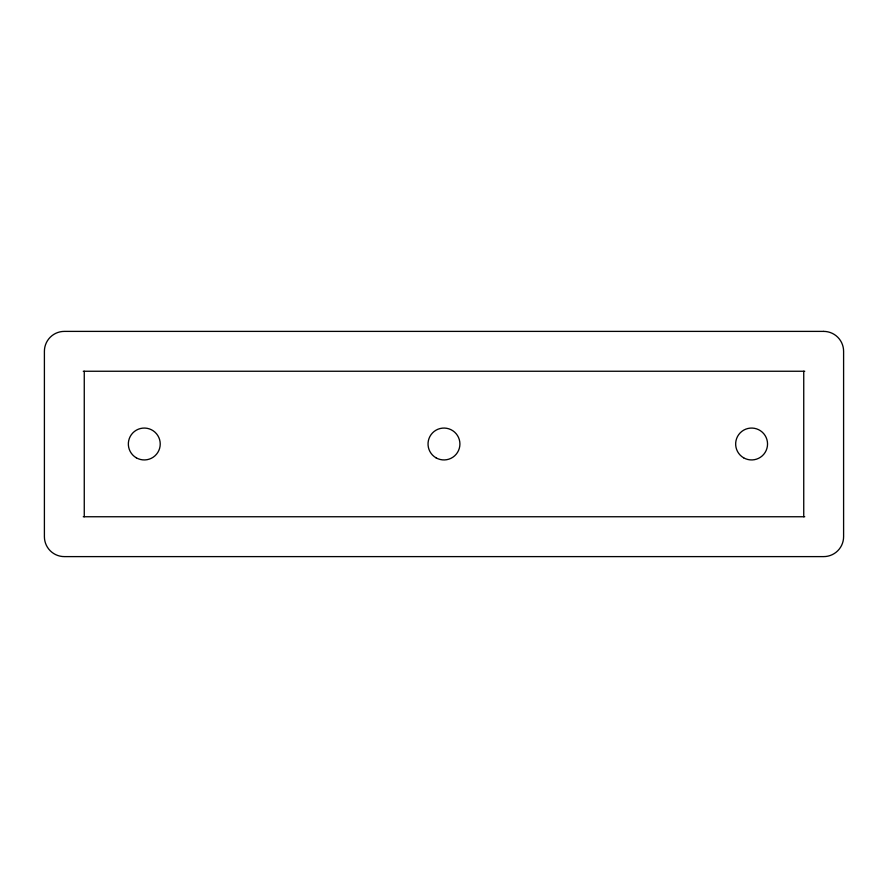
<?xml version="1.0" encoding="UTF-8"?>
<svg xmlns="http://www.w3.org/2000/svg" width="888" height="888" viewBox="0 0 888 888"><rect width="100%" height="100%" fill="white"/><g stroke="black" fill="none" stroke-linecap="round" stroke-linejoin="round"><path stroke-width="1.33" d="M83.25 371.251L804.75 371.251M83.25 516.749L804.75 516.749M803.74 371.251L803.74 516.749M84.26 371.251L84.26 516.749M823.664 331.391L64.336 331.391A19.936 19.936 0 0 0 44.4 351.315L44.4 536.685A19.936 19.936 0 0 0 64.336 556.61L823.664 556.61A19.936 19.936 0 0 0 843.6 536.685L843.6 351.315A19.936 19.936 0 0 0 823.664 331.391M743.622 457.808A15.951 15.951 0 0 0 767.543 444A15.951 15.951 0 0 0 743.622 430.192A15.951 15.951 0 0 0 743.622 457.808M435.997 457.808A15.951 15.951 0 0 0 459.917 444A15.951 15.951 0 0 0 435.997 430.192A15.951 15.951 0 0 0 435.997 457.808M136.308 457.808A15.951 15.951 0 0 0 160.228 444A15.951 15.951 0 0 0 136.308 430.192A15.951 15.951 0 0 0 136.308 457.808"/></g></svg>
